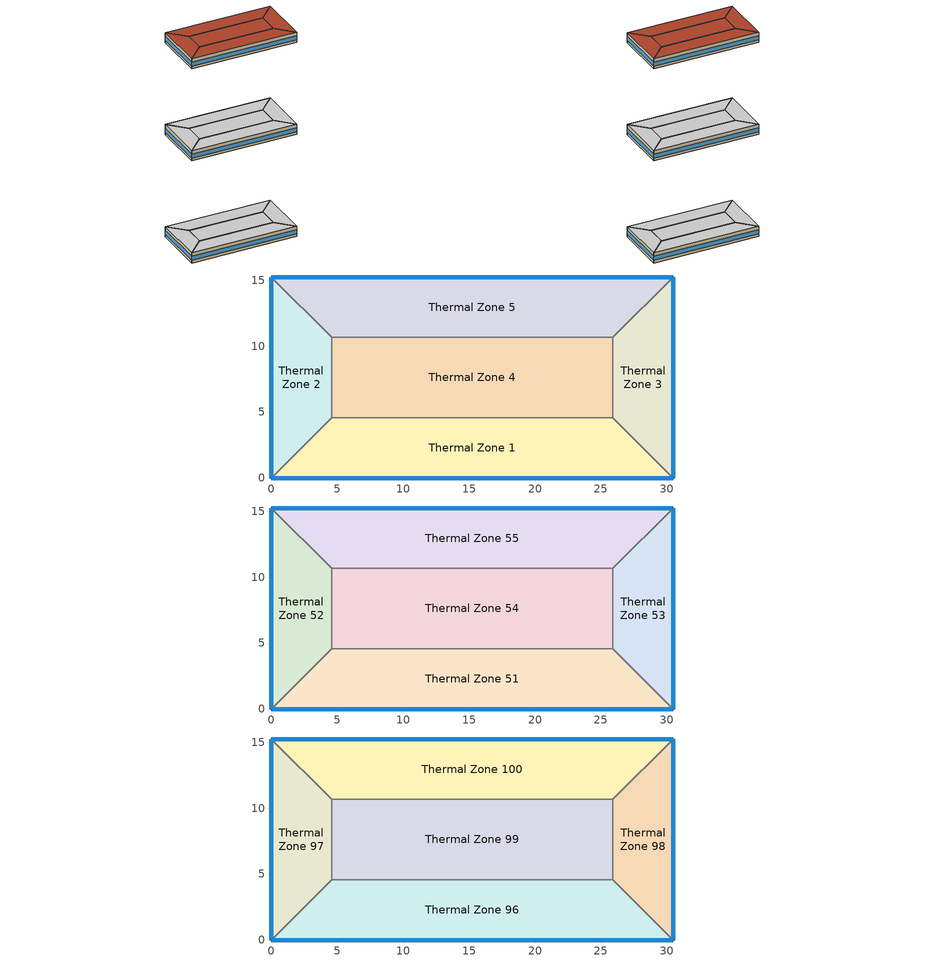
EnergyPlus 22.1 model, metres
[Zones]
Thermal Zone 1
 floor ground (ExtSlabCarpet 4in ClimateZone 1-8): 25.91,4.57 30.48,0 0,0 4.57,4.57 z0
 wall outside (ASHRAE 90.1-2010 ExtWall Mass ClimateZone 5): 0,0 30.48,0 z0:3.05
 wall to Thermal Zone 2 (Interior Wall): 4.57,4.57 0,0 z0:3.05
 wall to Thermal Zone 4 (Interior Wall): 25.91,4.57 4.57,4.57 z0:3.05
 wall to Thermal Zone 3 (Interior Wall): 30.48,0 25.91,4.57 z0:3.05
 window (ASHRAE 90.1-2010 ExtWindow Metal ClimateZone 4-6): 0.03,0 30.45,0 z0.76:1.98
 ceiling adiabatic (Interior Ceiling): 30.48,0 25.91,4.57 4.57,4.57 0,0 z3.05
Thermal Zone 2
 floor ground (ExtSlabCarpet 4in ClimateZone 1-8): 0,15.24 4.57,10.67 4.57,4.57 0,0 z0
 wall outside (ASHRAE 90.1-2010 ExtWall Mass ClimateZone 5): 0,15.24 0,0 z0:3.05
 wall to Thermal Zone 5 (Interior Wall): 4.57,10.67 0,15.24 z0:3.05
 wall to Thermal Zone 4 (Interior Wall): 4.57,4.57 4.57,10.67 z0:3.05
 window (ASHRAE 90.1-2010 ExtWindow Metal ClimateZone 4-6): 0,15.21 0,0.03 z0.76:1.98
 ceiling adiabatic (Interior Ceiling): 0,0 4.57,4.57 4.57,10.67 0,15.24 z3.05
Thermal Zone 3
 floor ground (ExtSlabCarpet 4in ClimateZone 1-8): 30.48,15.24 30.48,0 25.91,4.57 25.91,10.67 z0
 wall outside (ASHRAE 90.1-2010 ExtWall Mass ClimateZone 5): 30.48,0 30.48,15.24 z0:3.05
 wall to Thermal Zone 4 (Interior Wall): 25.91,10.67 25.91,4.57 z0:3.05
 wall to Thermal Zone 5 (Interior Wall): 30.48,15.24 25.91,10.67 z0:3.05
 window (ASHRAE 90.1-2010 ExtWindow Metal ClimateZone 4-6): 30.48,0.03 30.48,15.21 z0.76:1.98
 ceiling adiabatic (Interior Ceiling): 30.48,0 30.48,15.24 25.91,10.67 25.91,4.57 z3.05
Thermal Zone 4
 floor ground (ExtSlabCarpet 4in ClimateZone 1-8): 25.91,10.67 25.91,4.57 4.57,4.57 4.57,10.67 z0
 wall to Thermal Zone 5 (Interior Wall): 25.91,10.67 4.57,10.67 z0:3.05
 ceiling adiabatic (Interior Ceiling): 25.91,4.57 25.91,10.67 4.57,10.67 4.57,4.57 z3.05
Thermal Zone 5
 floor ground (ExtSlabCarpet 4in ClimateZone 1-8): 30.48,15.24 25.91,10.67 4.57,10.67 0,15.24 z0
 wall outside (ASHRAE 90.1-2010 ExtWall Mass ClimateZone 5): 30.48,15.24 0,15.24 z0:3.05
 window (ASHRAE 90.1-2010 ExtWindow Metal ClimateZone 4-6): 30.45,15.24 0.03,15.24 z0.76:1.98
 ceiling adiabatic (Interior Ceiling): 25.91,10.67 30.48,15.24 0,15.24 4.57,10.67 z3.05
Thermal Zone 51
 floor adiabatic (Interior Floor): 25.91,4.57 30.48,0 0,0 4.57,4.57 z30.48
 wall outside (ASHRAE 90.1-2010 ExtWall Mass ClimateZone 5): 0,0 30.48,0 z30.48:33.53
 wall to Thermal Zone 52 (Interior Wall): 4.57,4.57 0,0 z30.48:33.53
 wall to Thermal Zone 54 (Interior Wall): 25.91,4.57 4.57,4.57 z30.48:33.53
 wall to Thermal Zone 53 (Interior Wall): 30.48,0 25.91,4.57 z30.48:33.53
 window (ASHRAE 90.1-2010 ExtWindow Metal ClimateZone 4-6): 0.03,0 30.45,0 z31.24:32.46
 ceiling adiabatic (Interior Ceiling): 30.48,0 25.91,4.57 4.57,4.57 0,0 z33.53
Thermal Zone 52
 floor adiabatic (Interior Floor): 0,15.24 4.57,10.67 4.57,4.57 0,0 z30.48
 wall outside (ASHRAE 90.1-2010 ExtWall Mass ClimateZone 5): 0,15.24 0,0 z30.48:33.53
 wall to Thermal Zone 54 (Interior Wall): 4.57,4.57 4.57,10.67 z30.48:33.53
 wall to Thermal Zone 55 (Interior Wall): 4.57,10.67 0,15.24 z30.48:33.53
 window (ASHRAE 90.1-2010 ExtWindow Metal ClimateZone 4-6): 0,15.21 0,0.03 z31.24:32.46
 ceiling adiabatic (Interior Ceiling): 0,0 4.57,4.57 4.57,10.67 0,15.24 z33.53
Thermal Zone 53
 floor adiabatic (Interior Floor): 30.48,15.24 30.48,0 25.91,4.57 25.91,10.67 z30.48
 wall outside (ASHRAE 90.1-2010 ExtWall Mass ClimateZone 5): 30.48,0 30.48,15.24 z30.48:33.53
 wall to Thermal Zone 54 (Interior Wall): 25.91,10.67 25.91,4.57 z30.48:33.53
 wall to Thermal Zone 55 (Interior Wall): 30.48,15.24 25.91,10.67 z30.48:33.53
 window (ASHRAE 90.1-2010 ExtWindow Metal ClimateZone 4-6): 30.48,0.03 30.48,15.21 z31.24:32.46
 ceiling adiabatic (Interior Ceiling): 30.48,0 30.48,15.24 25.91,10.67 25.91,4.57 z33.53
Thermal Zone 54
 floor adiabatic (Interior Floor): 25.91,10.67 25.91,4.57 4.57,4.57 4.57,10.67 z30.48
 wall to Thermal Zone 55 (Interior Wall): 25.91,10.67 4.57,10.67 z30.48:33.53
 ceiling adiabatic (Interior Ceiling): 25.91,4.57 25.91,10.67 4.57,10.67 4.57,4.57 z33.53
Thermal Zone 55
 floor adiabatic (Interior Floor): 30.48,15.24 25.91,10.67 4.57,10.67 0,15.24 z30.48
 wall outside (ASHRAE 90.1-2010 ExtWall Mass ClimateZone 5): 30.48,15.24 0,15.24 z30.48:33.53
 window (ASHRAE 90.1-2010 ExtWindow Metal ClimateZone 4-6): 30.45,15.24 0.03,15.24 z31.24:32.46
 ceiling adiabatic (Interior Ceiling): 25.91,10.67 30.48,15.24 0,15.24 4.57,10.67 z33.53
Thermal Zone 100
 floor adiabatic (Interior Floor): 30.48,15.24 25.91,10.67 4.57,10.67 0,15.24 z57.91
 wall outside (ASHRAE 90.1-2010 ExtWall Mass ClimateZone 5): 30.48,15.24 0,15.24 z57.91:60.96
 wall to Thermal Zone 98 (Interior Wall): 25.91,10.67 30.48,15.24 z57.91:60.96
 wall to Thermal Zone 99 (Interior Wall): 4.57,10.67 25.91,10.67 z57.91:60.96
 wall to Thermal Zone 97 (Interior Wall): 0,15.24 4.57,10.67 z57.91:60.96
 window (ASHRAE 90.1-2010 ExtWindow Metal ClimateZone 4-6): 30.45,15.24 0.03,15.24 z58.67:59.89
 roof outside (ASHRAE 90.1-2010 ExtRoof IEAD ClimateZone 2-8): 25.91,10.67 30.48,15.24 0,15.24 4.57,10.67 z60.96
Thermal Zone 96
 floor adiabatic (Interior Floor): 25.91,4.57 30.48,0 0,0 4.57,4.57 z57.91
 wall outside (ASHRAE 90.1-2010 ExtWall Mass ClimateZone 5): 0,0 30.48,0 z57.91:60.96
 wall to Thermal Zone 97 (Interior Wall): 4.57,4.57 0,0 z57.91:60.96
 wall to Thermal Zone 99 (Interior Wall): 25.91,4.57 4.57,4.57 z57.91:60.96
 wall to Thermal Zone 98 (Interior Wall): 30.48,0 25.91,4.57 z57.91:60.96
 window (ASHRAE 90.1-2010 ExtWindow Metal ClimateZone 4-6): 0.03,0 30.45,0 z58.67:59.89
 roof outside (ASHRAE 90.1-2010 ExtRoof IEAD ClimateZone 2-8): 30.48,0 25.91,4.57 4.57,4.57 0,0 z60.96
Thermal Zone 97
 floor adiabatic (Interior Floor): 0,15.24 4.57,10.67 4.57,4.57 0,0 z57.91
 wall outside (ASHRAE 90.1-2010 ExtWall Mass ClimateZone 5): 0,15.24 0,0 z57.91:60.96
 wall to Thermal Zone 99 (Interior Wall): 4.57,4.57 4.57,10.67 z57.91:60.96
 window (ASHRAE 90.1-2010 ExtWindow Metal ClimateZone 4-6): 0,15.21 0,0.03 z58.67:59.9
 roof outside (ASHRAE 90.1-2010 ExtRoof IEAD ClimateZone 2-8): 0,0 4.57,4.57 4.57,10.67 0,15.24 z60.96
Thermal Zone 98
 floor adiabatic (Interior Floor): 30.48,15.24 30.48,0 25.91,4.57 25.91,10.67 z57.91
 wall outside (ASHRAE 90.1-2010 ExtWall Mass ClimateZone 5): 30.48,0 30.48,15.24 z57.91:60.96
 wall to Thermal Zone 99 (Interior Wall): 25.91,10.67 25.91,4.57 z57.91:60.96
 window (ASHRAE 90.1-2010 ExtWindow Metal ClimateZone 4-6): 30.48,0.03 30.48,15.21 z58.67:59.9
 roof outside (ASHRAE 90.1-2010 ExtRoof IEAD ClimateZone 2-8): 30.48,0 30.48,15.24 25.91,10.67 25.91,4.57 z60.96
Thermal Zone 99
 floor adiabatic (Interior Floor): 25.91,10.67 25.91,4.57 4.57,4.57 4.57,10.67 z57.91
 roof outside (ASHRAE 90.1-2010 ExtRoof IEAD ClimateZone 2-8): 25.91,4.57 25.91,10.67 4.57,10.67 4.57,4.57 z60.96
[Building]
Building 1
[Site:Location]
Chicago Ohare Intl Ap: Latitude {deg}=41.98; Longitude {deg}=-87.92; Time Zone {hr}=-6; Elevation {m}=201
[SizingPeriod:DesignDay] Day of Month=21; Dry-Bulb Temperature Range Modifier Type=DefaultMultipliers; Humidity Condition Type=Wetbulb; Barometric Pressure {Pa}=98934; Rain Indicator=No; Snow Indicator=No; Daylight Saving Time Indicator=No
Name | Month | Day Type | Maximum Dry-Bulb Temperature {C} | Daily Dry-Bulb Temperature Range {deltaC} | Wetbulb or DewPoint at Maximum Dry-Bulb {C} | Wind Speed {m/s} | Wind Direction {deg} | Solar Model Indicator | ASHRAE Clear Sky Optical Depth for Beam Irradiance (taub) | ASHRAE Clear Sky Optical Depth for Diffuse Irradiance (taud) | Sky Clearness
Chicago Ohare Intl Ap Ann Clg .4% Condns DB=>MWB | 7 | SummerDesignDay | 33.3 | 10.5 | 23.7 | 5.2 | 230 | ASHRAETau | 0.455 | 2.05
Chicago Ohare Intl Ap Ann Htg 99.6% Condns DB | 1 | WinterDesignDay | -20 | 0 | -20 | 4.9 | 270 | ASHRAEClearSky |  |  | 0
[Material] Thermal Absorptance=0.9
Name | Roughness | Thickness {m} | Conductivity {W/m-K} | Density {kg/m3} | Specific Heat {J/kg-K} | Solar Absorptance | Visible Absorptance
1/2IN Gypsum | Smooth | 0.0127 | 0.16 | 784.9 | 830 | 0.4 | 0.4
1IN Stucco | Smooth | 0.0253 | 0.6918 | 1858 | 837 | 0.92 | 0.92
8IN CONCRETE HW RefBldg | Rough | 0.2032 | 1.311 | 2240 | 836.8 | 0.7 | 0.7
F16 Acoustic tile | MediumSmooth | 0.0191 | 0.06 | 368 | 590 | 0.3 | 0.3
G01a 19mm gypsum board | MediumSmooth | 0.019 | 0.16 | 800 | 1090 | 0.4 | 0.4
IEAD Roof Insulation R-19.72 IP | MediumRough | 0.170137 | 0.049 | 265 | 836.8 | 0.7 | 0.7
M11 100mm lightweight concrete | MediumRough | 0.1016 | 0.53 | 1280 | 840 | 0.5 | 0.5
Mass Wall Insulation R-8.72 IP | MediumRough | 0.075271 | 0.049 | 265 | 836.8 | 0.7 | 0.7
MAT-CC05 4 HW CONCRETE | Rough | 0.1016 | 1.311 | 2240 | 836.8 | 0.85 | 0.85
Metal Decking | MediumSmooth | 0.0015 | 45.006 | 7680 | 418.4 | 0.6 | 0.6
Roof Membrane | VeryRough | 0.0095 | 0.16 | 1121.29 | 1460 | 0.7 | 0.7
[Material:NoMass]
CP02 CARPET PAD: Roughness=Smooth; Thermal Resistance {m2-K/W}=0.1; Thermal Absorptance=0.9; Solar Absorptance=0.8; Visible Absorptance=0.8
[Material:AirGap]
Name | Thermal Resistance {m2-K/W}
F04 Wall air space resistance | 0.15
F05 Ceiling air space resistance | 0.18
[WindowMaterial:SimpleGlazingSystem]
Fixed Window 3.12/0.40/0.31: U-Factor {W/m2-K}=3.12304; Solar Heat Gain Coefficient=0.4; Visible Transmittance=0.31
[Construction]
ASHRAE 90.1-2010 ExtRoof IEAD ClimateZone 2-8: Roof Membrane, IEAD Roof Insulation R-19.72 IP, Metal Decking
ASHRAE 90.1-2010 ExtWall Mass ClimateZone 5: 1IN Stucco, 8IN CONCRETE HW RefBldg, Mass Wall Insulation R-8.72 IP, 1/2IN Gypsum
ASHRAE 90.1-2010 ExtWindow Metal ClimateZone 4-6: Fixed Window 3.12/0.40/0.31
ExtSlabCarpet 4in ClimateZone 1-8: MAT-CC05 4 HW CONCRETE, CP02 CARPET PAD
Interior Ceiling: M11 100mm lightweight concrete, F05 Ceiling air space resistance, F16 Acoustic tile
Interior Floor: F16 Acoustic tile, F05 Ceiling air space resistance, M11 100mm lightweight concrete
Interior Wall: G01a 19mm gypsum board, F04 Wall air space resistance, G01a 19mm gypsum board
[ZoneProperty:LocalEnvironment]
Name | Zone
LocEnv:Zone 1 | Thermal Zone 1
LocEnv:Zone 2 | Thermal Zone 2
LocEnv:Zone 3 | Thermal Zone 3
LocEnv:Zone 4 | Thermal Zone 4
LocEnv:Zone 5 | Thermal Zone 5
LocEnv:Zone 51 | Thermal Zone 51
LocEnv:Zone 52 | Thermal Zone 52
LocEnv:Zone 53 | Thermal Zone 53
LocEnv:Zone 54 | Thermal Zone 54
LocEnv:Zone 55 | Thermal Zone 55
LocEnv:Zone 96 | Thermal Zone 96
LocEnv:Zone 97 | Thermal Zone 97
LocEnv:Zone 98 | Thermal Zone 98
LocEnv:Zone 99 | Thermal Zone 99
LocEnv:Zone 100 | Thermal Zone 100
[Zone]
Name | Multiplier
Thermal Zone 1; Thermal Zone 100; Thermal Zone 2; Thermal Zone 3; Thermal Zone 4; Thermal Zone 5; Thermal Zone 96; Thermal Zone 97; Thermal Zone 98; Thermal Zone 99
Thermal Zone 51; Thermal Zone 52; Thermal Zone 53; Thermal Zone 54; Thermal Zone 55 | 18
[DesignSpecification:OutdoorAir]
90.1-2010 - Office - OpenOffice Ventilation: Outdoor Air Method=Sum; Outdoor Air Flow per Person {m3/s-person}=0.00235974; Outdoor Air Flow per Zone Floor Area {m3/s-m2}=0.0003048; Outdoor Air Flow per Zone {m3/s}=0; Outdoor Air Flow Air Changes per Hour {1/hr}=0
[DesignSpecification:ZoneAirDistribution]
Thermal Zone 1 Design Spec Zone Air Dist: Zone Air Distribution Effectiveness in Cooling Mode=1; Zone Air Distribution Effectiveness in Heating Mode=1
[Sizing:Zone]
Thermal Zone 1: Zone Cooling Design Supply Air Temperature Input Method=SupplyAirTemperature; Zone Cooling Design Supply Air Temperature {C}=14; Zone Cooling Design Supply Air Temperature Difference {deltaC}=11.11; Zone Heating Design Supply Air Temperature Input Method=SupplyAirTemperature; Zone Heating Design Supply Air Temperature {C}=40; Zone Heating Design Supply Air Temperature Difference {deltaC}=11.11; Zone Cooling Design Supply Air Humidity Ratio {kgWater/kgDryAir}=0.0085; Zone Heating Design Supply Air Humidity Ratio {kgWater/kgDryAir}=0.008; Design Specification Outdoor Air Object=90.1-2010 - Office - OpenOffice Ventilation; Zone Heating Sizing Factor=1.25; Zone Cooling Sizing Factor=1.15; Cooling Design Air Flow Method=DesignDay; Cooling Design Air Flow Rate {m3/s}=0; Cooling Minimum Air Flow per Zone Floor Area {m3/s-m2}=0.000762; Cooling Minimum Air Flow {m3/s}=0; Cooling Minimum Air Flow Fraction=0; Heating Design Air Flow Method=DesignDay; Heating Design Air Flow Rate {m3/s}=0; Heating Maximum Air Flow per Zone Floor Area {m3/s-m2}=0.002032; Heating Maximum Air Flow {m3/s}=0.141576; Heating Maximum Air Flow Fraction=0.3; Design Specification Zone Air Distribution Object=Thermal Zone 1 Design Spec Zone Air Dist; Account for Dedicated Outdoor Air System=No; Dedicated Outdoor Air System Control Strategy=NeutralSupplyAir; Dedicated Outdoor Air Low Setpoint Temperature for Design {C}=autosize; Dedicated Outdoor Air High Setpoint Temperature for Design {C}=autosize
[ZoneControl:Thermostat] Control 1=Thermostat Setpoint Dual Setpoint 1
Name | Zone or ZoneList | Control Type Schedule
Thermal Zone 1 Thermostat | Thermal Zone 1 | Thermal Zone 1 Thermostat Schedule
Thermal Zone 100 Thermostat | Thermal Zone 100 | Thermal Zone 100 Thermostat Schedule
Thermal Zone 2 Thermostat | Thermal Zone 2 | Thermal Zone 2 Thermostat Schedule
Thermal Zone 3 Thermostat | Thermal Zone 3 | Thermal Zone 3 Thermostat Schedule
Thermal Zone 4 Thermostat | Thermal Zone 4 | Thermal Zone 4 Thermostat Schedule
Thermal Zone 5 Thermostat | Thermal Zone 5 | Thermal Zone 5 Thermostat Schedule
Thermal Zone 99 Thermostat | Thermal Zone 99 | Thermal Zone 99 Thermostat Schedule
Thermal Zone 98 Thermostat | Thermal Zone 98 | Thermal Zone 98 Thermostat Schedule
Thermal Zone 97 Thermostat | Thermal Zone 97 | Thermal Zone 97 Thermostat Schedule
Thermal Zone 96 Thermostat | Thermal Zone 96 | Thermal Zone 96 Thermostat Schedule
Thermal Zone 51 Thermostat | Thermal Zone 51 | Thermal Zone 51 Thermostat Schedule
Thermal Zone 52 Thermostat | Thermal Zone 52 | Thermal Zone 52 Thermostat Schedule
Thermal Zone 53 Thermostat | Thermal Zone 53 | Thermal Zone 53 Thermostat Schedule
Thermal Zone 54 Thermostat | Thermal Zone 54 | Thermal Zone 54 Thermostat Schedule
Thermal Zone 55 Thermostat | Thermal Zone 55 | Thermal Zone 55 Thermostat Schedule
[ThermostatSetpoint:DualSetpoint]
Thermostat Setpoint Dual Setpoint 1: Heating Setpoint Temperature Schedule=Medium Office HtgSetp; Cooling Setpoint Temperature Schedule=Medium Office ClgSetp
[ZoneHVAC:PackagedTerminalHeatPump] Availability Schedule=Always On Discrete hvac_library; Cooling Supply Air Flow Rate {m3/s}=Autosize; Heating Supply Air Flow Rate {m3/s}=Autosize; No Load Supply Air Flow Rate {m3/s}=Autosize; Cooling Outdoor Air Flow Rate {m3/s}=Autosize; Heating Outdoor Air Flow Rate {m3/s}=Autosize; No Load Outdoor Air Flow Rate {m3/s}=Autosize; Heating Convergence Tolerance=0.001; Cooling Convergence Tolerance=0.001; Maximum Supply Air Temperature from Supplemental Heater {C}=Autosize; Maximum Outdoor Dry-Bulb Temperature for Supplemental Heater Operation {C}=21; Fan Placement=DrawThrough
Name | Supply Air Fan | Heating Coil | Cooling Coil | Supplemental Heating Coil
PTHP 56 | PTHP CV Fan 56 | PTHP 1 Spd DX Htg Coil 56 | PTHP 1 Spd DX Clg Coil 56 | PTHP Elec Htg Backup Coil 56
PTHP 6 | PTHP CV Fan 6 | PTHP 1 Spd DX Htg Coil 6 | PTHP 1 Spd DX Clg Coil 6 | PTHP Elec Htg Backup Coil 6
PTHP 57 | PTHP CV Fan 57 | PTHP 1 Spd DX Htg Coil 57 | PTHP 1 Spd DX Clg Coil 57 | PTHP Elec Htg Backup Coil 57
PTHP 58 | PTHP CV Fan 58 | PTHP 1 Spd DX Htg Coil 58 | PTHP 1 Spd DX Clg Coil 58 | PTHP Elec Htg Backup Coil 58
PTHP 59 | PTHP CV Fan 59 | PTHP 1 Spd DX Htg Coil 59 | PTHP 1 Spd DX Clg Coil 59 | PTHP Elec Htg Backup Coil 59
PTHP 60 | PTHP CV Fan 60 | PTHP 1 Spd DX Htg Coil 60 | PTHP 1 Spd DX Clg Coil 60 | PTHP Elec Htg Backup Coil 60
PTHP 43 | PTHP CV Fan 43 | PTHP 1 Spd DX Htg Coil 43 | PTHP 1 Spd DX Clg Coil 43 | PTHP Elec Htg Backup Coil 43
PTHP 44 | PTHP CV Fan 44 | PTHP 1 Spd DX Htg Coil 44 | PTHP 1 Spd DX Clg Coil 44 | PTHP Elec Htg Backup Coil 44
PTHP 45 | PTHP CV Fan 45 | PTHP 1 Spd DX Htg Coil 45 | PTHP 1 Spd DX Clg Coil 45 | PTHP Elec Htg Backup Coil 45
PTHP 46 | PTHP CV Fan 46 | PTHP 1 Spd DX Htg Coil 46 | PTHP 1 Spd DX Clg Coil 46 | PTHP Elec Htg Backup Coil 46
PTHP 47 | PTHP CV Fan 47 | PTHP 1 Spd DX Htg Coil 47 | PTHP 1 Spd DX Clg Coil 47 | PTHP Elec Htg Backup Coil 47
PTHP 2 | PTHP CV Fan 2 | PTHP 1 Spd DX Htg Coil 2 | PTHP 1 Spd DX Clg Coil 2 | PTHP Elec Htg Backup Coil 2
PTHP 3 | PTHP CV Fan 3 | PTHP 1 Spd DX Htg Coil 3 | PTHP 1 Spd DX Clg Coil 3 | PTHP Elec Htg Backup Coil 3
PTHP 4 | PTHP CV Fan 4 | PTHP 1 Spd DX Htg Coil 4 | PTHP 1 Spd DX Clg Coil 4 | PTHP Elec Htg Backup Coil 4
PTHP 5 | PTHP CV Fan 5 | PTHP 1 Spd DX Htg Coil 5 | PTHP 1 Spd DX Clg Coil 5 | PTHP Elec Htg Backup Coil 5
[Zone equipment]
Thermal Zone 1: PTHP 56
Thermal Zone 100: PTHP 6
Thermal Zone 2: PTHP 57
Thermal Zone 3: PTHP 58
Thermal Zone 4: PTHP 59
Thermal Zone 5: PTHP 60
Thermal Zone 51: PTHP 43
Thermal Zone 52: PTHP 44
Thermal Zone 53: PTHP 45
Thermal Zone 54: PTHP 46
Thermal Zone 55: PTHP 47
Thermal Zone 96: PTHP 2
Thermal Zone 97: PTHP 3
Thermal Zone 98: PTHP 4
Thermal Zone 99: PTHP 5
[Fan:ConstantVolume] Availability Schedule=Always On Discrete hvac_library; Fan Total Efficiency=0.7; Pressure Rise {Pa}=250; Maximum Flow Rate {m3/s}=AutoSize; Motor Efficiency=0.9; Motor In Airstream Fraction=1
PTHP CV Fan 56; PTHP CV Fan 6; PTHP CV Fan 57; PTHP CV Fan 58; PTHP CV Fan 59; PTHP CV Fan 60; PTHP CV Fan 43; PTHP CV Fan 44; PTHP CV Fan 45; PTHP CV Fan 46; PTHP CV Fan 47; PTHP CV Fan 2; PTHP CV Fan 3; PTHP CV Fan 4; PTHP CV Fan 5
[Coil:Cooling:DX:SingleSpeed] Availability Schedule=Always On Discrete hvac_library; Gross Rated Total Cooling Capacity {W}=Autosize; Gross Rated Sensible Heat Ratio=Autosize; Gross Rated Cooling COP {W/W}=3; Rated Air Flow Rate {m3/s}=Autosize; Rated Evaporator Fan Power Per Volume Flow Rate {W/(m3/s)}=773.3; Total Cooling Capacity Function of Temperature Curve=OS:Curve:Biquadratic 9; Total Cooling Capacity Function of Flow Fraction Curve=OS:Curve:Quadratic 11; Energy Input Ratio Function of Temperature Curve=OS:Curve:Biquadratic 10; Energy Input Ratio Function of Flow Fraction Curve=OS:Curve:Quadratic 12; Part Load Fraction Correlation Curve=OS:Curve:Quadratic 13; Condenser Type=AirCooled; Evaporative Condenser Effectiveness=0; Evaporative Condenser Air Flow Rate {m3/s}=Autosize; Evaporative Condenser Pump Rated Power Consumption {W}=Autosize; Crankcase Heater Capacity {W}=0; Maximum Outdoor Dry-Bulb Temperature for Crankcase Heater Operation {C}=0; Basin Heater Capacity {W/K}=0; Basin Heater Setpoint Temperature {C}=10
PTHP 1 Spd DX Clg Coil 56; PTHP 1 Spd DX Clg Coil 6; PTHP 1 Spd DX Clg Coil 58; PTHP 1 Spd DX Clg Coil 57; PTHP 1 Spd DX Clg Coil 59; PTHP 1 Spd DX Clg Coil 60; PTHP 1 Spd DX Clg Coil 43; PTHP 1 Spd DX Clg Coil 44; PTHP 1 Spd DX Clg Coil 45; PTHP 1 Spd DX Clg Coil 46; PTHP 1 Spd DX Clg Coil 47; PTHP 1 Spd DX Clg Coil 2; PTHP 1 Spd DX Clg Coil 3; PTHP 1 Spd DX Clg Coil 4; PTHP 1 Spd DX Clg Coil 5
[Coil:Heating:Electric] Availability Schedule=Always On Discrete hvac_library; Efficiency=1; Nominal Capacity {W}=Autosize
PTHP Elec Htg Backup Coil 56; PTHP Elec Htg Backup Coil 6; PTHP Elec Htg Backup Coil 57; PTHP Elec Htg Backup Coil 58; PTHP Elec Htg Backup Coil 59; PTHP Elec Htg Backup Coil 60; PTHP Elec Htg Backup Coil 43; PTHP Elec Htg Backup Coil 44; PTHP Elec Htg Backup Coil 45; PTHP Elec Htg Backup Coil 46; PTHP Elec Htg Backup Coil 47; PTHP Elec Htg Backup Coil 2; PTHP Elec Htg Backup Coil 3; PTHP Elec Htg Backup Coil 4; PTHP Elec Htg Backup Coil 5
[Coil:Heating:DX:SingleSpeed] Availability Schedule=Always On Discrete hvac_library; Gross Rated Heating Capacity {W}=Autosize; Gross Rated Heating COP {W/W}=5; Rated Air Flow Rate {m3/s}=Autosize; Rated Supply Fan Power Per Volume Flow Rate {W/(m3/s)}=773.3; Heating Capacity Function of Temperature Curve=OS:Curve:Biquadratic 11; Heating Capacity Function of Flow Fraction Curve=OS:Curve:Quadratic 14; Energy Input Ratio Function of Temperature Curve=OS:Curve:Biquadratic 12; Energy Input Ratio Function of Flow Fraction Curve=OS:Curve:Quadratic 15; Part Load Fraction Correlation Curve=OS:Curve:Quadratic 16; Minimum Outdoor Dry-Bulb Temperature for Compressor Operation {C}=-8; Maximum Outdoor Dry-Bulb Temperature for Defrost Operation {C}=5; Crankcase Heater Capacity {W}=0; Maximum Outdoor Dry-Bulb Temperature for Crankcase Heater Operation {C}=10; Defrost Strategy=Resistive; Defrost Control=Timed; Defrost Time Period Fraction=0.166667; Resistive Defrost Heater Capacity {W}=2000
PTHP 1 Spd DX Htg Coil 56; PTHP 1 Spd DX Htg Coil 6; PTHP 1 Spd DX Htg Coil 57; PTHP 1 Spd DX Htg Coil 58; PTHP 1 Spd DX Htg Coil 59; PTHP 1 Spd DX Htg Coil 60; PTHP 1 Spd DX Htg Coil 43; PTHP 1 Spd DX Htg Coil 44; PTHP 1 Spd DX Htg Coil 45; PTHP 1 Spd DX Htg Coil 46; PTHP 1 Spd DX Htg Coil 47; PTHP 1 Spd DX Htg Coil 2; PTHP 1 Spd DX Htg Coil 3; PTHP 1 Spd DX Htg Coil 4; PTHP 1 Spd DX Htg Coil 5
[Schedule:Compact]
Thermal Zone 1 Thermostat Schedule; Thermal Zone 100 Thermostat Schedule; Thermal Zone 2 Thermostat Schedule; Thermal Zone 3 Thermostat Schedule; Thermal Zone 4 Thermostat Schedule; Thermal Zone 5 Thermostat Schedule; Thermal Zone 51 Thermostat Schedule; Thermal Zone 52 Thermostat Schedule; Thermal Zone 53 Thermostat Schedule; Thermal Zone 54 Thermostat Schedule; Thermal Zone 55 Thermostat Schedule; Thermal Zone 96 Thermostat Schedule; Thermal Zone 97 Thermostat Schedule; Thermal Zone 98 Thermostat Schedule; Thermal Zone 99 Thermostat Schedule: Through: 12/31, For: AllDays, Until: 24:00, 4
[Schedule:Day:Interval]
Medium Office ClgSetp Default Schedule; Medium Office ClgSetp Summer Design Day: No, 06:00, 26.7, 22:00, 24, 24:00, 26.7
Medium Office ClgSetp Rule 1 Day Schedule; Medium Office ClgSetp Winter Design Day: No, 24:00, 26.7
Medium Office ClgSetp Rule 2 Day Schedule: No, 06:00, 26.7, 18:00, 24, 24:00, 26.7
Medium Office HtgSetp Default Schedule: No, 06:00, 15.6, 22:00, 21, 24:00, 15.6
Medium Office HtgSetp Rule 1 Day Schedule; Medium Office HtgSetp Summer Design Day: No, 24:00, 15.6
Medium Office HtgSetp Rule 2 Day Schedule: No, 06:00, 15.6, 18:00, 21, 24:00, 15.6
Medium Office HtgSetp Winter Design Day: No, 24:00, 21
[Schedule:Week:Daily]
Medium Office ClgSetp Week Rule - Jan1-Dec31: Medium Office ClgSetp Rule 1 Day Schedule, Medium Office ClgSetp Default Schedule, Medium Office ClgSetp Default Schedule, Medium Office ClgSetp Default Schedule, Medium Office ClgSetp Default Schedule, Medium Office ClgSetp Default Schedule, Medium Office ClgSetp Rule 2 Day Schedule, Medium Office ClgSetp Default Schedule, Medium Office ClgSetp Summer Design Day, Medium Office ClgSetp Winter Design Day, Medium Office ClgSetp Default Schedule, Medium Office ClgSetp Default Schedule
Medium Office HtgSetp Week Rule - Jan1-Dec31: Medium Office HtgSetp Rule 1 Day Schedule, Medium Office HtgSetp Default Schedule, Medium Office HtgSetp Default Schedule, Medium Office HtgSetp Default Schedule, Medium Office HtgSetp Default Schedule, Medium Office HtgSetp Default Schedule, Medium Office HtgSetp Rule 2 Day Schedule, Medium Office HtgSetp Default Schedule, Medium Office HtgSetp Summer Design Day, Medium Office HtgSetp Winter Design Day, Medium Office HtgSetp Default Schedule, Medium Office HtgSetp Default Schedule
[Schedule:Year]
Medium Office HtgSetp: Medium Office HtgSetp Week Rule - Jan1-Dec31, 1, 1, 12, 31
Medium Office ClgSetp: Medium Office ClgSetp Week Rule - Jan1-Dec31, 1, 1, 12, 31
[Schedule:Constant]
Always On Discrete hvac_library: Hourly Value=1
[Curve:Quadratic]
Name | Coefficient1 Constant | Coefficient2 x | Coefficient3 x**2 | Minimum Value of x | Maximum Value of x
OS:Curve:Quadratic 11 | 0.77136 | 0.34053 | -0.11088 | 0.75918 | 1.13877
OS:Curve:Quadratic 12 | 1.2055 | -0.32953 | 0.12308 | 0.75918 | 1.13877
OS:Curve:Quadratic 13 | 0.771 | 0.229 | 0 | 0 | 1
OS:Curve:Quadratic 14 | 0.84 | 0.16 | 0 | 0.5 | 1.5
OS:Curve:Quadratic 15 | 1.3824 | -0.4336 | 0.0512 | 0 | 1
OS:Curve:Quadratic 16 | 0.85 | 0.15 | 0 | 0 | 1
[Curve:Biquadratic]
Name | Coefficient1 Constant | Coefficient2 x | Coefficient3 x**2 | Coefficient4 y | Coefficient5 y**2 | Coefficient6 x*y | Minimum Value of x | Maximum Value of x | Minimum Value of y | Maximum Value of y
OS:Curve:Biquadratic 10 | 1.23649 | -0.02431 | 0.00057 | -0.01434 | 0.00063 | -0.00038 | 17 | 22 | 13 | 46
OS:Curve:Biquadratic 11 | 0.758746 | 0 | 0 | 0.027626 | 0.000148716 | 0 | 0 | 1 | 0 | 1
OS:Curve:Biquadratic 12 | 1.19248 | -0.0300438 | 0.00103745 | 0 | 0 | 0 | -20 | 20 | 0 | 1
OS:Curve:Biquadratic 9 | 0.42415 | 0.04426 | -0.00042 | 0.00333 | -8e-005 | -0.00021 | 17 | 22 | 13 | 46
